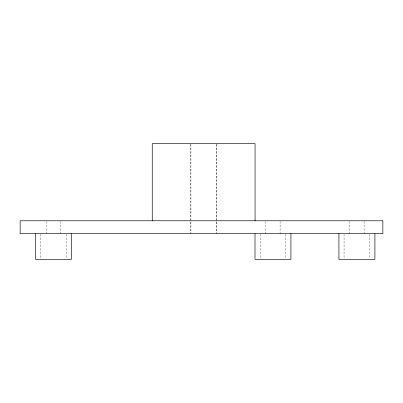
<?xml version="1.0" encoding="UTF-8"?>
<svg xmlns="http://www.w3.org/2000/svg" width="403" height="403" viewBox="0 0 403 403"><rect width="100%" height="100%" fill="white"/><g stroke="black" fill="none" stroke-linecap="round" stroke-linejoin="round"><path stroke-width="0.3" stroke-dasharray="2.02 1.51" d="M369.768 234.254L369.768 258.701M364.1 221.388L364.1 233.629M349.739 221.388L349.739 233.629M344.066 234.254L344.066 259.33M285.717 234.254L285.717 258.701M280.1 221.388L280.1 233.629M265.829 221.388L265.829 233.629M260.217 234.254L260.217 259.33M216.512 144.299L216.512 233.629M216.401 144.299L216.401 233.629M190.916 144.299L190.916 233.629M190.81 144.299L190.81 233.629M66.364 234.254L66.364 258.701M60.646 221.388L60.646 233.629M46.38 221.388L46.38 233.629M40.663 234.254L40.663 259.33"/><path stroke-width="0.6" d="M374.911 233.629L374.911 259.33L338.928 259.33L338.928 233.629M290.931 233.629L290.931 259.33L255.003 259.33L255.003 233.629M255.064 220.779L255.064 143.669L152.253 143.669L152.253 220.779M71.497 233.629L71.497 259.33L35.529 259.33L35.529 233.629M382.85 220.779L20.15 220.779L20.15 233.629L382.85 233.629L382.85 220.779"/></g></svg>
